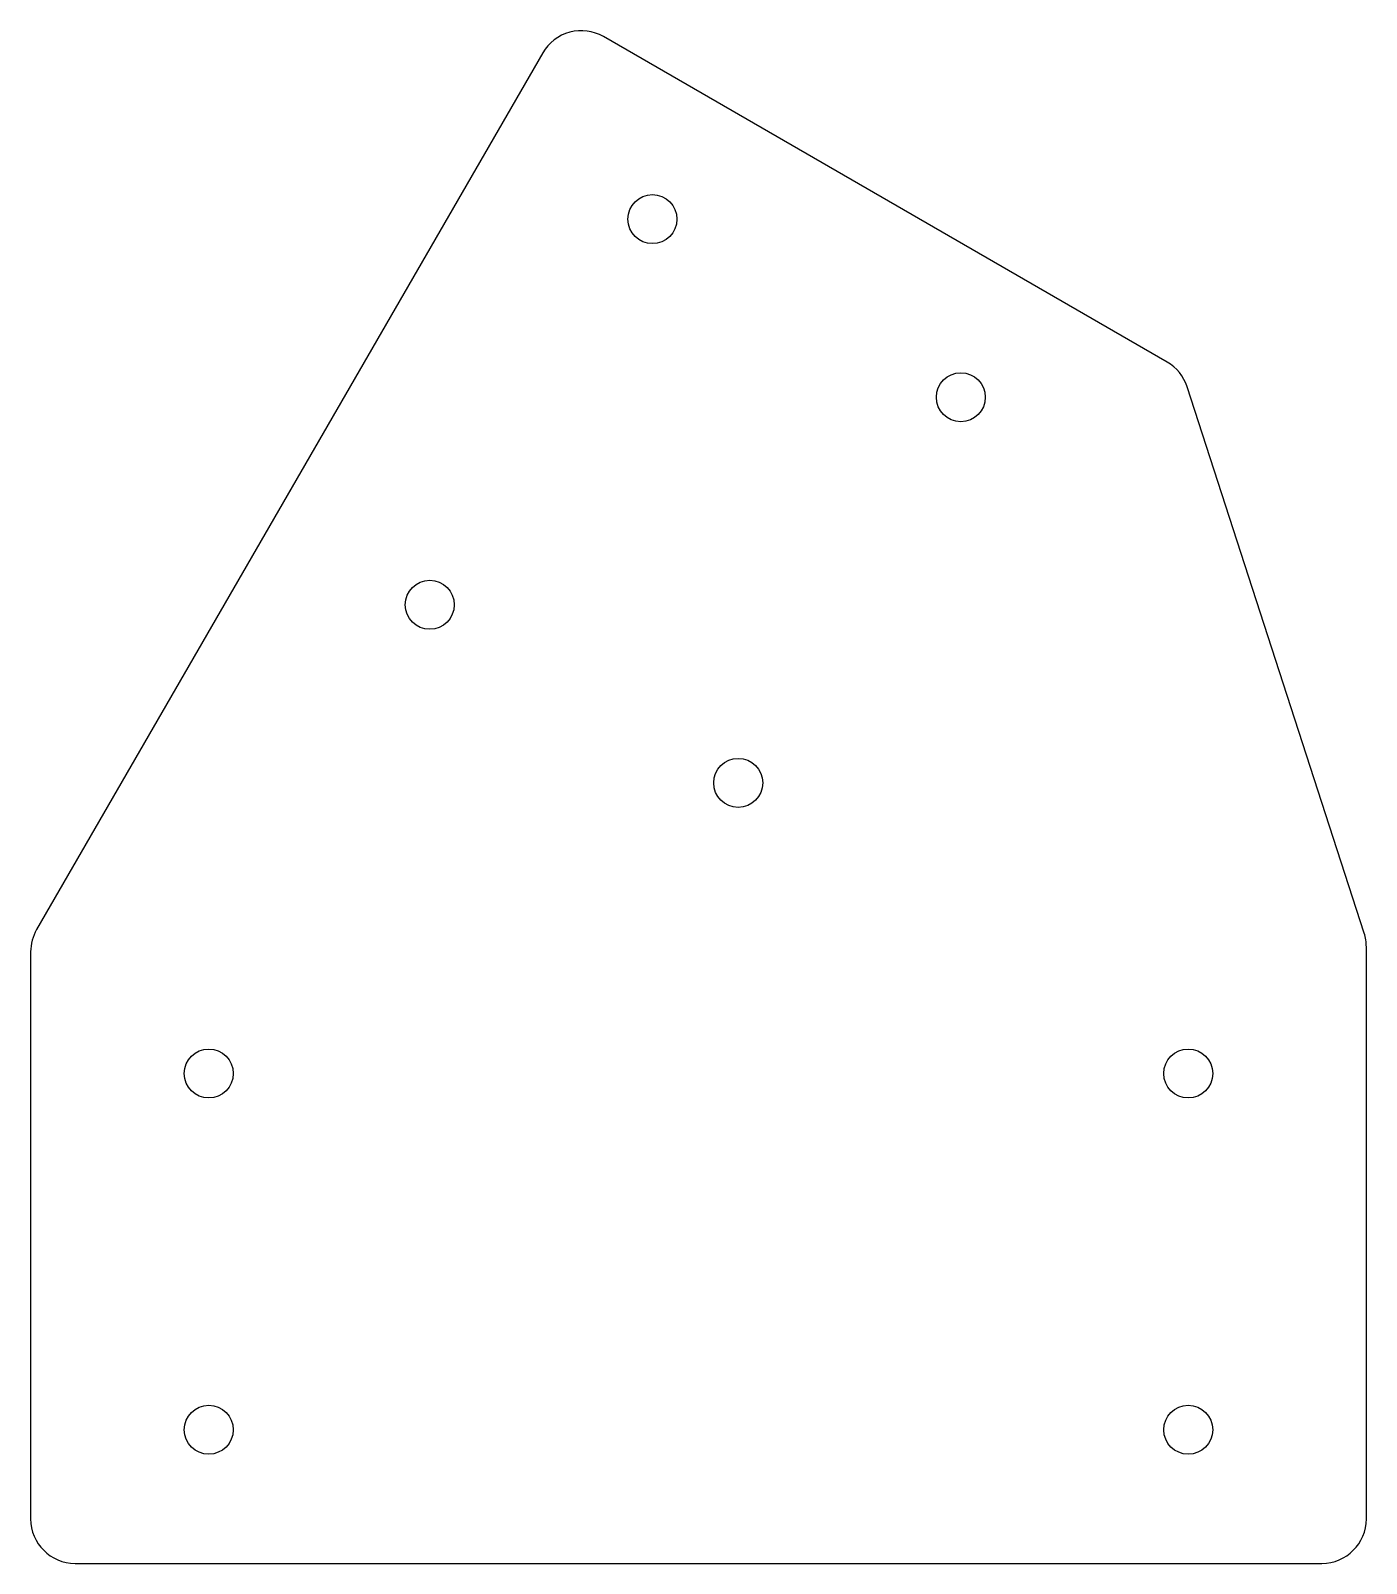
# Model space of a CAD drawing. Extents: x 0 to 150, y 0 to 172.
import ezdxf

# ---------------------------------------------------------------- set-up
doc = ezdxf.new("R2010")
doc.units = 0
doc.layers.add('CUT', color=7, linetype='CONTINUOUS')

msp = doc.modelspace()

# ---------------------------------------------------------------- linework, layer by layer
at = {"layer": 'CUT'}
for p, q in [((127.62, 134.88), (64.33, 171.42)), ((57.5, 169.59), (0.67, 71.16)), ((149.76, 70.75), (129.87, 132.1)), ((150, 5), (150, 69.21)), ((0, 68.66), (0, 5)), ((5, 0), (145, 0))]:
    msp.add_line(p, q, dxfattribs=at)
for centre in [(69.82, 150.93), (104.46, 130.93), (44.82, 107.63), (79.46, 87.63), (20, 55), (130, 55), (20, 15), (130, 15)]:
    msp.add_circle(centre, 2.75, dxfattribs=at)
for centre, start, end in [((61.83, 167.09), 60, 150), ((125.12, 130.55), 17.9579, 60), ((5, 68.66), 150, 180), ((145, 69.21), 0, 17.9579), ((5, 5), 180, 270), ((145, 5), 270, 0)]:
    msp.add_arc(centre, 5, start, end, dxfattribs=at)

doc.saveas('drawing.dxf')
